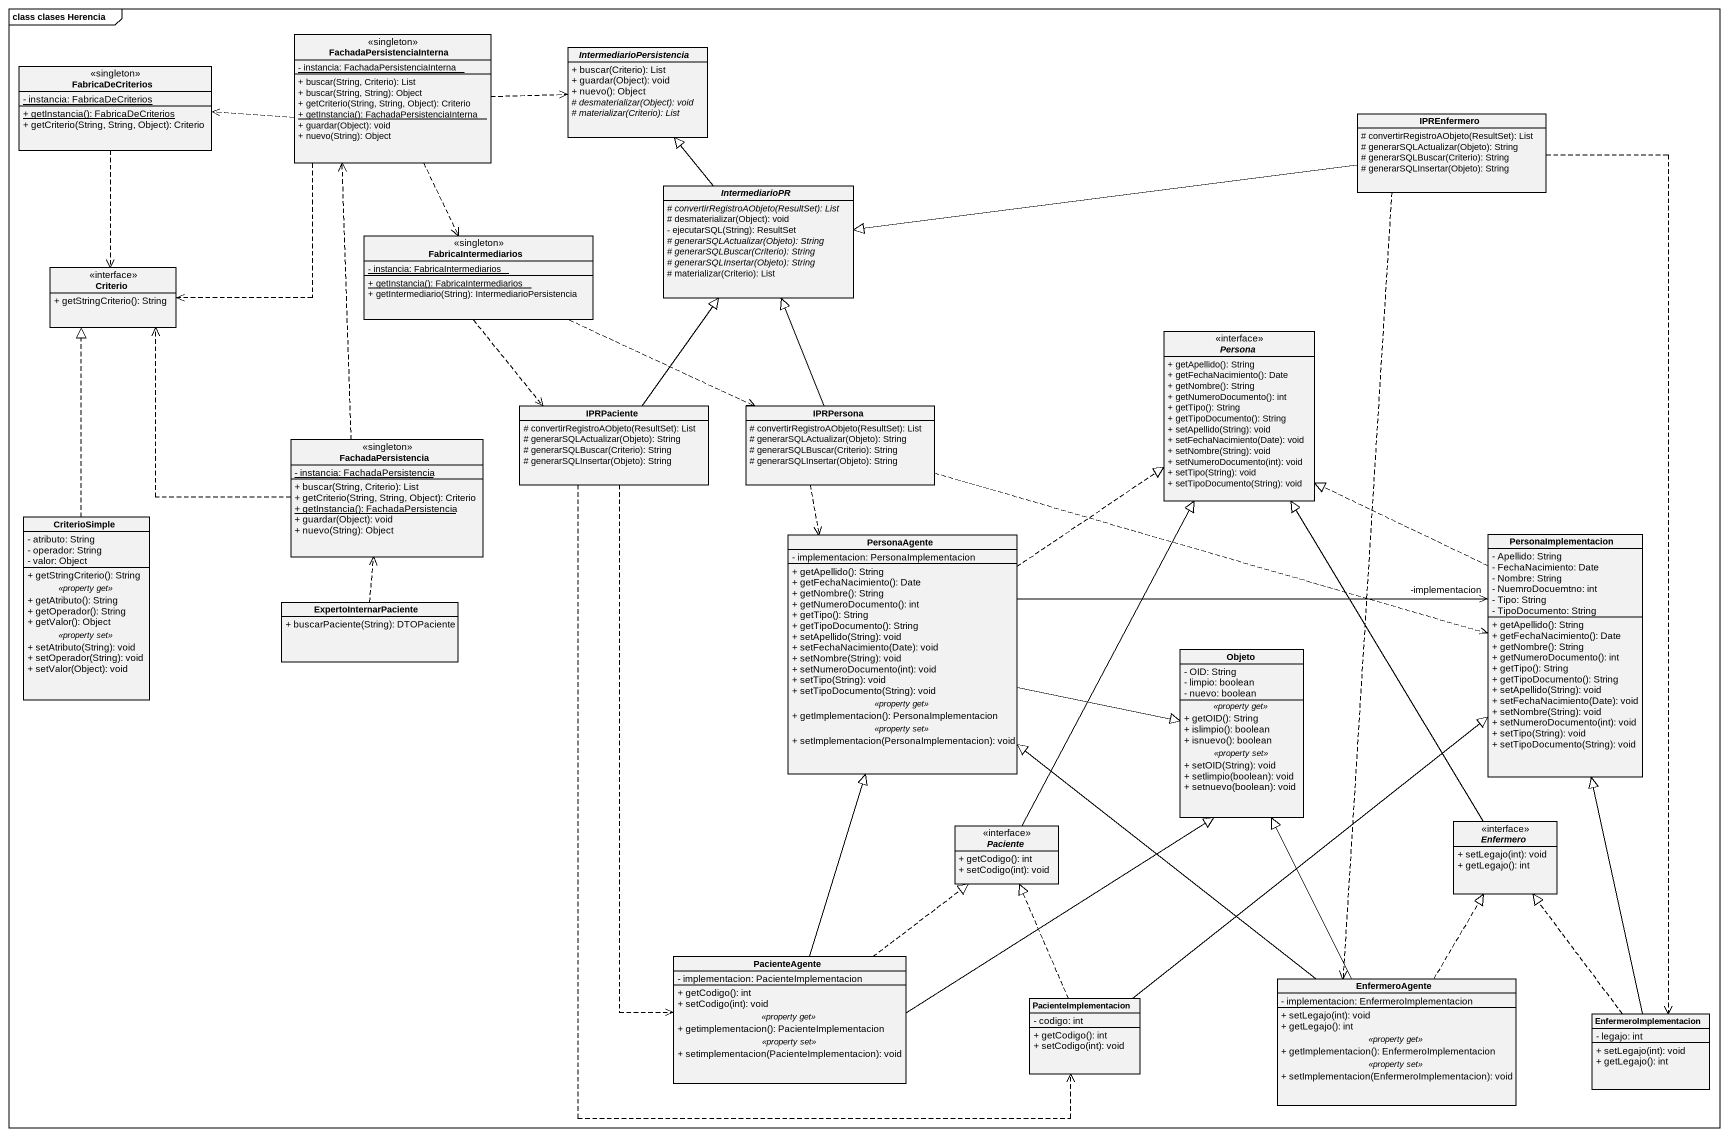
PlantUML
@startuml
mainframe class clases Herencia
hide circle
hide empty members
skinparam classAttributeIconSize 0
class FachadaPersistenciaInterna <<singleton>> {
  {static} - instancia: FachadaPersistenciaInterna
  + buscar(String, Criterio): List
  + buscar(String, String): Object
  + getCriterio(String, String, Object): Criterio
  {static} + getInstancia(): FachadaPersistenciaInterna
  + guardar(Object): void
  + nuevo(String): Object
}
abstract class IntermediarioPersistencia {
  + buscar(Criterio): List
  + guardar(Object): void
  + nuevo(): Object
  {abstract} # desmaterializar(Object): void
  {abstract} # materializar(Criterio): List
}
class FabricaDeCriterios <<singleton>> {
  {static} - instancia: FabricaDeCriterios
  {static} + getInstancia(): FabricaDeCriterios
  + getCriterio(String, String, Object): Criterio
}
class IPREnfermero {
  # convertirRegistroAObjeto(ResultSet): List
  # generarSQLActualizar(Objeto): String
  # generarSQLBuscar(Criterio): String
  # generarSQLInsertar(Objeto): String
}
abstract class IntermediarioPR {
  {abstract} # convertirRegistroAObjeto(ResultSet): List
  # desmaterializar(Object): void
  - ejecutarSQL(String): ResultSet
  {abstract} # generarSQLActualizar(Objeto): String
  {abstract} # generarSQLBuscar(Criterio): String
  {abstract} # generarSQLInsertar(Objeto): String
  # materializar(Criterio): List
}
class FabricaIntermediarios <<singleton>> {
  {static} - instancia: FabricaIntermediarios
  {static} + getInstancia(): FabricaIntermediarios
  + getIntermediario(String): IntermediarioPersistencia
}
class Criterio <<interface>> {
  + getStringCriterio(): String
}
interface Persona <<interface>> {
  + getApellido(): String
  + getFechaNacimiento(): Date
  + getNombre(): String
  + getNumeroDocumento(): int
  + getTipo(): String
  + getTipoDocumento(): String
  + setApellido(String): void
  + setFechaNacimiento(Date): void
  + setNombre(String): void
  + setNumeroDocumento(int): void
  + setTipo(String): void
  + setTipoDocumento(String): void
}
class IPRPaciente {
  # convertirRegistroAObjeto(ResultSet): List
  # generarSQLActualizar(Objeto): String
  # generarSQLBuscar(Criterio): String
  # generarSQLInsertar(Objeto): String
}
class IPRPersona {
  # convertirRegistroAObjeto(ResultSet): List
  # generarSQLActualizar(Objeto): String
  # generarSQLBuscar(Criterio): String
  # generarSQLInsertar(Objeto): String
}
class FachadaPersistencia <<singleton>> {
  {static} - instancia: FachadaPersistencia
  + buscar(String, Criterio): List
  + getCriterio(String, String, Object): Criterio
  {static} + getInstancia(): FachadaPersistencia
  + guardar(Object): void
  + nuevo(String): Object
}
class CriterioSimple {
  - atributo: String
  - operador: String
  - valor: Object
  --
  + getStringCriterio(): String
  .. <<property get>> ..
  + getAtributo(): String
  + getOperador(): String
  + getValor(): Object
  .. <<property set>> ..
  + setAtributo(String): void
  + setOperador(String): void
  + setValor(Object): void
}
class PersonaAgente {
  - implementacion: PersonaImplementacion
  --
  + getApellido(): String
  + getFechaNacimiento(): Date
  + getNombre(): String
  + getNumeroDocumento(): int
  + getTipo(): String
  + getTipoDocumento(): String
  + setApellido(String): void
  + setFechaNacimiento(Date): void
  + setNombre(String): void
  + setNumeroDocumento(int): void
  + setTipo(String): void
  + setTipoDocumento(String): void
  .. <<property get>> ..
  + getImplementacion(): PersonaImplementacion
  .. <<property set>> ..
  + setImplementacion(PersonaImplementacion): void
}
class PersonaImplementacion {
  - Apellido: String
  - FechaNacimiento: Date
  - Nombre: String
  - NuemroDocuemtno: int
  - Tipo: String
  - TipoDocumento: String
  + getApellido(): String
  + getFechaNacimiento(): Date
  + getNombre(): String
  + getNumeroDocumento(): int
  + getTipo(): String
  + getTipoDocumento(): String
  + setApellido(String): void
  + setFechaNacimiento(Date): void
  + setNombre(String): void
  + setNumeroDocumento(int): void
  + setTipo(String): void
  + setTipoDocumento(String): void
}
class ExpertoInternarPaciente {
  + buscarPaciente(String): DTOPaciente
}
class Objeto {
  - OID: String
  - limpio: boolean
  - nuevo: boolean
  .. <<property get>> ..
  + getOID(): String
  + islimpio(): boolean
  + isnuevo(): boolean
  .. <<property set>> ..
  + setOID(String): void
  + setlimpio(boolean): void
  + setnuevo(boolean): void
}
interface Paciente <<interface>> {
  + getCodigo(): int
  + setCodigo(int): void
}
interface Enfermero <<interface>> {
  + setLegajo(int): void
  + getLegajo(): int
}
class PacienteAgente {
  - implementacion: PacienteImplementacion
  --
  + getCodigo(): int
  + setCodigo(int): void
  .. <<property get>> ..
  + getimplementacion(): PacienteImplementacion
  .. <<property set>> ..
  + setimplementacion(PacienteImplementacion): void
}
class EnfermeroAgente {
  - implementacion: EnfermeroImplementacion
  --
  + setLegajo(int): void
  + getLegajo(): int
  .. <<property get>> ..
  + getImplementacion(): EnfermeroImplementacion
  .. <<property set>> ..
  + setImplementacion(EnfermeroImplementacion): void
}
class PacienteImplementacion {
  - codigo: int
  + getCodigo(): int
  + setCodigo(int): void
}
class EnfermeroImplementacion {
  - legajo: int
  + setLegajo(int): void
  + getLegajo(): int
}
FachadaPersistenciaInterna .right.> IntermediarioPersistencia
FachadaPersistenciaInterna .left.> FabricaDeCriterios
FachadaPersistenciaInterna ..> FabricaIntermediarios
FachadaPersistenciaInterna ..> Criterio
FabricaDeCriterios ..> Criterio
IPREnfermero -left-|> IntermediarioPR
IPREnfermero ..> EnfermeroAgente
IPREnfermero ..> EnfermeroImplementacion
IntermediarioPR -up-|> IntermediarioPersistencia
FabricaIntermediarios ..> IPRPaciente
FabricaIntermediarios .right.> IPRPersona
IPRPaciente -up-|> IntermediarioPR
IPRPaciente ..> PacienteAgente
IPRPaciente ..> PacienteImplementacion
IPRPersona -up-|> IntermediarioPR
IPRPersona ..> PersonaAgente
IPRPersona .right.> PersonaImplementacion
FachadaPersistencia .up.> FachadaPersistenciaInterna
FachadaPersistencia .up.> Criterio
CriterioSimple .up.|> Criterio
PersonaAgente .up.|> Persona
PersonaAgente -right-> "-implementacion" PersonaImplementacion
PersonaAgente -right-|> Objeto
PersonaImplementacion .up.|> Persona
ExpertoInternarPaciente .up.> FachadaPersistencia
Paciente -up-|> Persona
Enfermero -up-|> Persona
PacienteAgente -up-|> PersonaAgente
PacienteAgente -up-|> Objeto
PacienteAgente .up.|> Paciente
EnfermeroAgente -up-|> PersonaAgente
EnfermeroAgente -up-|> Objeto
EnfermeroAgente .up.|> Enfermero
PacienteImplementacion -up-|> PersonaImplementacion
PacienteImplementacion .up.|> Paciente
EnfermeroImplementacion -up-|> PersonaImplementacion
EnfermeroImplementacion .up.|> Enfermero
@enduml
